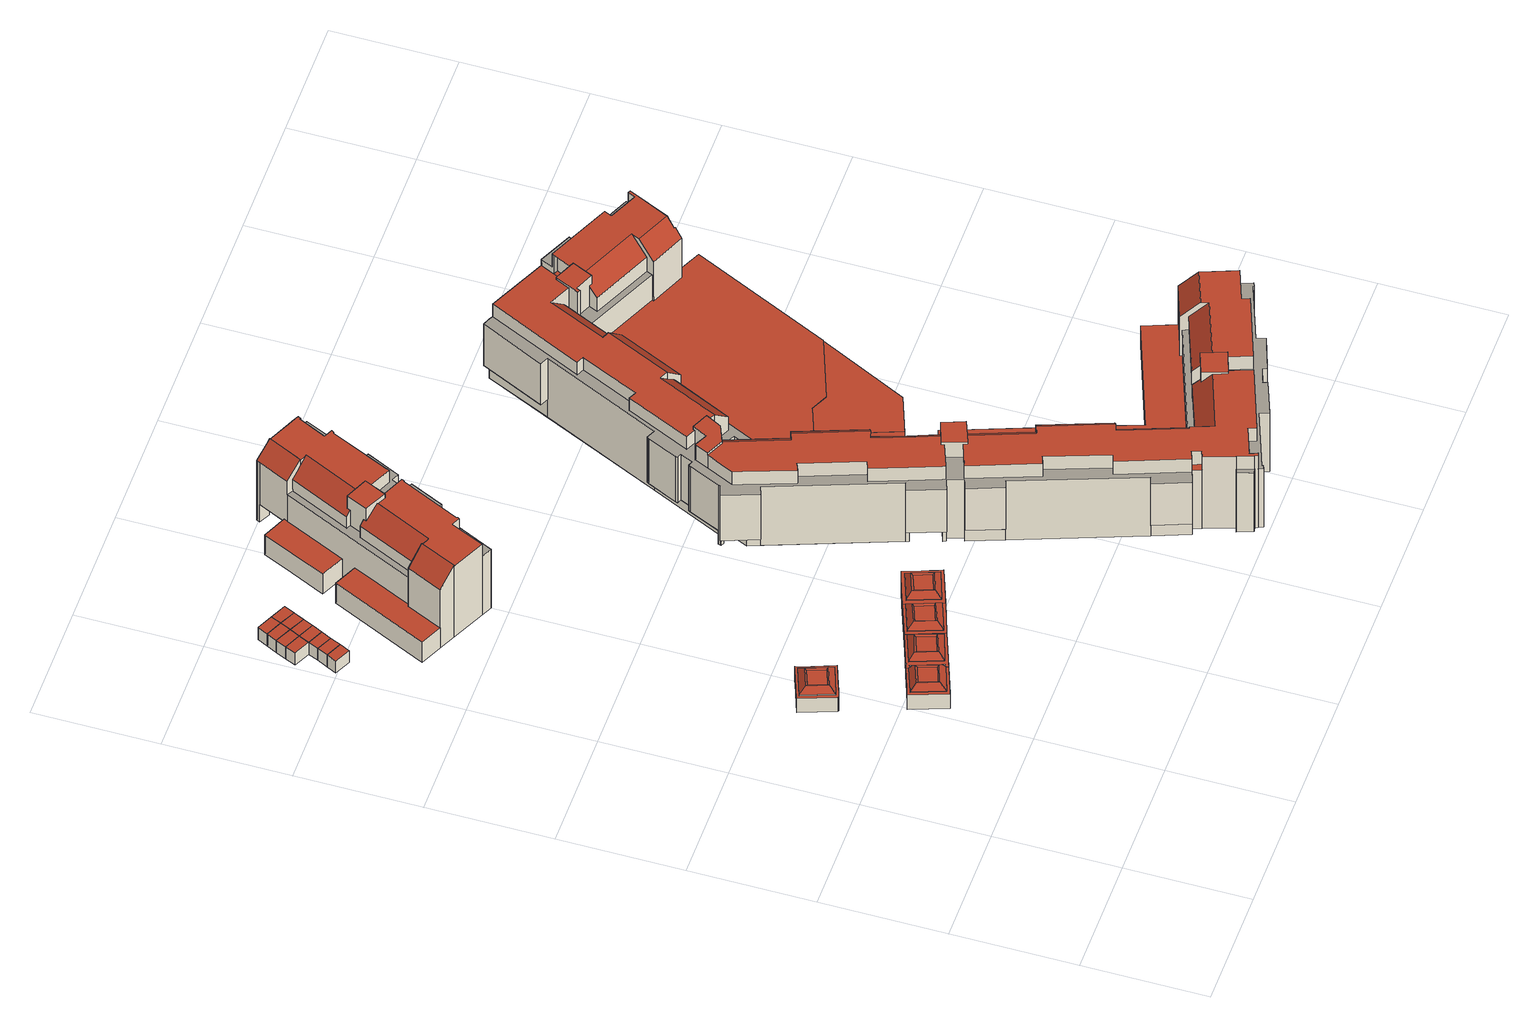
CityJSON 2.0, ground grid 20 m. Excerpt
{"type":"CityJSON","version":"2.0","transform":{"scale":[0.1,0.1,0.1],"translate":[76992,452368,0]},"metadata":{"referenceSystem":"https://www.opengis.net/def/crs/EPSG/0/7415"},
"CityObjects":{
"building1":{"type":"Building","attributes":{"Volume":134.74,"Dakoppervlakte":45.26,"Muuroppervlakte":77.76,"Vloeroppervlakte":37.7,"hoogte_Z_max_in_m_NAP":4.86,"GEB_DOEL":"bijeenkomstfunctie","dateOfConstruction":"1985-01-01","measuredHeight":4.13},"geometry":[{"type":"Solid","lod":"2","boundaries":[[[[0,1,2,3,4,5,6,7,8]],[[9,10,11,12,13,14,15,16,17],[18,19,20,21]],[[22,23,24,25]],[[23,26,27,24]],[[28,29,24,27]],[[25,24,29,30]],[[26,23,31,32]],[[32,28,27,26]],[[29,28,32,31]],[[30,29,31,33]],[[31,23,22,33]],[[5,4,15,14]],[[3,16,15,4]],[[17,16,3,2]],[[2,1,9,17]],[[1,0,10,9]],[[0,8,11,10]],[[7,6,13,12]],[[5,14,13,6]],[[33,19,18,30]],[[30,18,21,25]],[[25,21,20,22]],[[22,20,19,33]],[[8,7,12,11]]]],"semantics":{"surfaces":[{"type":"GroundSurface"},{"type":"RoofSurface"},{"type":"WallSurface"}],"values":[[0,1,1,1,1,1,1,1,1,1,1,2,2,2,2,2,2,2,2,2,2,2,2,2]]}}]},
"building2":{"type":"Building","attributes":{"Volume":117.77,"Dakoppervlakte":37.49,"Muuroppervlakte":78.48,"Vloeroppervlakte":31.78,"hoogte_Z_max_in_m_NAP":4.88,"GEB_DOEL":"winkelfunctie","dateOfConstruction":"1985-01-01","measuredHeight":4.23},"geometry":[{"type":"Solid","lod":"2","boundaries":[[[[34,35,36,37,38,39,40,41,42]],[[43,44,45,46,47]],[[48,49,50,51]],[[50,49,52,45]],[[49,48,53,52]],[[54,50,45,44]],[[46,45,52,53]],[[53,48,51,46]],[[55,51,50,54,56]],[[57,58,59,60,61,62,63,64,65]],[[66,67,68,69]],[[36,35,34,42,65,64,68,67,61,60,38,37]],[[41,57,65,42]],[[41,40,58,57]],[[40,39,59,58]],[[59,39,38,60]],[[66,69,46,51]],[[63,44,43,64]],[[46,69,68,47]],[[68,64,43,47]],[[55,67,66,51]],[[61,56,54,62]],[[61,67,55,56]],[[44,63,62,54]]]],"semantics":{"surfaces":[{"type":"GroundSurface"},{"type":"RoofSurface"},{"type":"WallSurface"}],"values":[[0,1,1,1,1,1,1,1,1,1,1,2,2,2,2,2,2,2,2,2,2,2,2,2]]}}]},
"building3":{"type":"Building","attributes":{"Volume":13.2,"Dakoppervlakte":5.19,"Muuroppervlakte":23.73,"Vloeroppervlakte":5.19,"hoogte_Z_max_in_m_NAP":3.7,"GEB_DOEL":"onbekend","dateOfConstruction":"1985-01-01","measuredHeight":2.54},"geometry":[{"type":"Solid","lod":"2","boundaries":[[[[70,71,72,73]],[[74,75,76,77]],[[70,73,75,74]],[[73,72,76,75]],[[71,77,76,72]],[[71,70,74,77]]]],"semantics":{"surfaces":[{"type":"GroundSurface"},{"type":"RoofSurface"},{"type":"WallSurface"}],"values":[[0,1,2,2,2,2]]}}]},
"building4":{"type":"Building","attributes":{"Volume":13.18,"Dakoppervlakte":5.19,"Muuroppervlakte":23.69,"Vloeroppervlakte":5.19,"hoogte_Z_max_in_m_NAP":3.7,"GEB_DOEL":"onbekend","dateOfConstruction":"1985-01-01","measuredHeight":2.54},"geometry":[{"type":"Solid","lod":"2","boundaries":[[[[78,70,73,79]],[[80,81,75,74]],[[78,79,81,80]],[[79,73,75,81]],[[70,74,75,73]],[[70,78,80,74]]]],"semantics":{"surfaces":[{"type":"GroundSurface"},{"type":"RoofSurface"},{"type":"WallSurface"}],"values":[[0,1,2,2,2,2]]}}]},
"building5":{"type":"Building","attributes":{"Volume":13.4,"Dakoppervlakte":5.19,"Muuroppervlakte":24.09,"Vloeroppervlakte":5.19,"hoogte_Z_max_in_m_NAP":3.7,"GEB_DOEL":"onbekend","dateOfConstruction":"1985-01-01","measuredHeight":2.58},"geometry":[{"type":"Solid","lod":"2","boundaries":[[[[82,83,84,85]],[[86,87,88,89]],[[82,85,87,86]],[[85,84,88,87]],[[83,89,88,84]],[[83,82,86,89]]]],"semantics":{"surfaces":[{"type":"GroundSurface"},{"type":"RoofSurface"},{"type":"WallSurface"}],"values":[[0,1,2,2,2,2]]}}]},
"building6":{"type":"Building","attributes":{"Volume":161.85,"Dakoppervlakte":49.4,"Muuroppervlakte":95.54,"Vloeroppervlakte":40.84,"hoogte_Z_max_in_m_NAP":4.88,"GEB_DOEL":"winkelfunctie","dateOfConstruction":"1985-01-01","measuredHeight":4.54},"geometry":[{"type":"Solid","lod":"2","boundaries":[[[[90,91,92,93,94,95,96]],[[67,60,97,98,99,65,68,100,101],[102,103,104,105]],[[106,107,47,55]],[[108,109,110,111]],[[112,111,110,113]],[[109,114,115,110]],[[109,108,116,114]],[[117,116,108,111]],[[111,112,118,117]],[[119,115,117,118]],[[115,114,116,117]],[[119,113,110,115]],[[67,68,65,96,95,94,93,60]],[[93,92,97,60]],[[92,91,98,97]],[[90,99,98,91]],[[96,65,99,90]],[[107,106,101,100]],[[107,100,68,47]],[[55,47,68,67]],[[113,105,104,112]],[[112,104,103,118]],[[118,103,102,119]],[[119,102,105,113]],[[67,101,106,55]]]],"semantics":{"surfaces":[{"type":"GroundSurface"},{"type":"RoofSurface"},{"type":"WallSurface"}],"values":[[0,1,1,1,1,1,1,1,1,1,1,1,2,2,2,2,2,2,2,2,2,2,2,2,2]]}}]},
"building7":{"type":"Building","attributes":{"Volume":13.19,"Dakoppervlakte":5.19,"Muuroppervlakte":23.71,"Vloeroppervlakte":5.19,"hoogte_Z_max_in_m_NAP":3.7,"GEB_DOEL":"onbekend","dateOfConstruction":"1985-01-01","measuredHeight":2.54},"geometry":[{"type":"Solid","lod":"2","boundaries":[[[[120,78,79,121]],[[122,89,81,80]],[[121,89,122,120]],[[121,79,81,89]],[[78,80,81,79]],[[78,120,122,80]]]],"semantics":{"surfaces":[{"type":"GroundSurface"},{"type":"RoofSurface"},{"type":"WallSurface"}],"values":[[0,1,2,2,2,2]]}}]},
"building8":{"type":"Building","attributes":{"Volume":13.28,"Dakoppervlakte":5.19,"Muuroppervlakte":23.89,"Vloeroppervlakte":5.19,"hoogte_Z_max_in_m_NAP":3.7,"GEB_DOEL":"onbekend","dateOfConstruction":"1985-01-01","measuredHeight":2.56},"geometry":[{"type":"Solid","lod":"2","boundaries":[[[[123,82,85,124]],[[87,86,125,126]],[[123,124,126,125]],[[124,85,87,126]],[[86,87,85,82]],[[82,123,125,86]]]],"semantics":{"surfaces":[{"type":"GroundSurface"},{"type":"RoofSurface"},{"type":"WallSurface"}],"values":[[0,1,2,2,2,2]]}}]},
"building9":{"type":"Building","attributes":{"Volume":13.16,"Dakoppervlakte":5.19,"Muuroppervlakte":23.67,"Vloeroppervlakte":5.19,"hoogte_Z_max_in_m_NAP":3.7,"GEB_DOEL":"onbekend","dateOfConstruction":"1985-01-01","measuredHeight":2.54},"geometry":[{"type":"Solid","lod":"2","boundaries":[[[[127,120,121,128]],[[89,122,129,86]],[[128,86,129,127]],[[128,121,89,86]],[[89,121,120,122]],[[120,127,129,122]]]],"semantics":{"surfaces":[{"type":"GroundSurface"},{"type":"RoofSurface"},{"type":"WallSurface"}],"values":[[0,1,2,2,2,2]]}}]},
"building10":{"type":"Building","attributes":{"Volume":13.29,"Dakoppervlakte":5.19,"Muuroppervlakte":23.9,"Vloeroppervlakte":5.19,"hoogte_Z_max_in_m_NAP":3.7,"GEB_DOEL":"onbekend","dateOfConstruction":"1985-01-01","measuredHeight":2.56},"geometry":[{"type":"Solid","lod":"2","boundaries":[[[[130,123,124,131]],[[132,133,126,125]],[[131,133,132,130]],[[131,124,126,133]],[[123,125,126,124]],[[123,130,132,125]]]],"semantics":{"surfaces":[{"type":"GroundSurface"},{"type":"RoofSurface"},{"type":"WallSurface"}],"values":[[0,1,2,2,2,2]]}}]},
"building11":{"type":"Building","attributes":{"Volume":13.2,"Dakoppervlakte":5.19,"Muuroppervlakte":23.73,"Vloeroppervlakte":5.19,"hoogte_Z_max_in_m_NAP":3.7,"GEB_DOEL":"onbekend","dateOfConstruction":"1985-01-01","measuredHeight":2.54},"geometry":[{"type":"Solid","lod":"2","boundaries":[[[[134,127,128,135]],[[136,125,86,129]],[[134,135,125,136]],[[135,128,86,125]],[[127,129,86,128]],[[127,134,136,129]]]],"semantics":{"surfaces":[{"type":"GroundSurface"},{"type":"RoofSurface"},{"type":"WallSurface"}],"values":[[0,1,2,2,2,2]]}}]},
"building12":{"type":"Building","attributes":{"Volume":13.44,"Dakoppervlakte":5.19,"Muuroppervlakte":24.18,"Vloeroppervlakte":5.19,"hoogte_Z_max_in_m_NAP":3.7,"GEB_DOEL":"onbekend","dateOfConstruction":"1985-01-01","measuredHeight":2.59},"geometry":[{"type":"Solid","lod":"2","boundaries":[[[[137,130,131,138]],[[139,140,133,132]],[[137,138,140,139]],[[138,131,133,140]],[[130,132,133,131]],[[130,137,139,132]]]],"semantics":{"surfaces":[{"type":"GroundSurface"},{"type":"RoofSurface"},{"type":"WallSurface"}],"values":[[0,1,2,2,2,2]]}}]},
"building13":{"type":"Building","attributes":{"Volume":13.17,"Dakoppervlakte":5.19,"Muuroppervlakte":23.67,"Vloeroppervlakte":5.19,"hoogte_Z_max_in_m_NAP":3.7,"GEB_DOEL":"onbekend","dateOfConstruction":"1985-01-01","measuredHeight":2.54},"geometry":[{"type":"Solid","lod":"2","boundaries":[[[[141,134,135,142]],[[143,132,125,136]],[[141,142,132,143]],[[142,135,125,132]],[[134,136,125,135]],[[134,141,143,136]]]],"semantics":{"surfaces":[{"type":"GroundSurface"},{"type":"RoofSurface"},{"type":"WallSurface"}],"values":[[0,1,2,2,2,2]]}}]},
"building14":{"type":"Building","attributes":{"Volume":13.3,"Dakoppervlakte":5.19,"Muuroppervlakte":23.91,"Vloeroppervlakte":5.19,"hoogte_Z_max_in_m_NAP":3.7,"GEB_DOEL":"onbekend","dateOfConstruction":"1985-01-01","measuredHeight":2.56},"geometry":[{"type":"Solid","lod":"2","boundaries":[[[[144,145,130,137]],[[146,139,132,143]],[[137,139,146,144]],[[137,130,132,139]],[[145,143,132,130]],[[145,144,146,143]]]],"semantics":{"surfaces":[{"type":"GroundSurface"},{"type":"RoofSurface"},{"type":"WallSurface"}],"values":[[0,1,2,2,2,2]]}}]},
"building15":{"type":"Building","attributes":{"Volume":145.7,"Dakoppervlakte":43.67,"Muuroppervlakte":86.62,"Vloeroppervlakte":36.11,"hoogte_Z_max_in_m_NAP":4.88,"GEB_DOEL":"winkelfunctie","dateOfConstruction":"1985-01-01","measuredHeight":4.56},"geometry":[{"type":"Solid","lod":"2","boundaries":[[[[92,91,147,148,149]],[[98,97,150,151,152],[153,154,155,156]],[[157,158,159,160]],[[158,161,162,159]],[[161,158,163,164]],[[161,164,165,162]],[[166,159,162,165]],[[167,160,159,166]],[[166,165,164,163]],[[167,166,163,168]],[[158,157,168,163]],[[147,91,98,152]],[[91,92,97,98]],[[167,168,154,153]],[[167,153,156,160]],[[160,156,155,157]],[[154,168,157,155]],[[147,152,151,148]],[[97,92,149,148,151,150]]]],"semantics":{"surfaces":[{"type":"GroundSurface"},{"type":"RoofSurface"},{"type":"WallSurface"}],"values":[[0,1,1,1,1,1,1,1,1,1,1,2,2,2,2,2,2,2,2]]}}]},
"building16":{"type":"Building","attributes":{"Volume":148.55,"Dakoppervlakte":47.03,"Muuroppervlakte":84.8,"Vloeroppervlakte":39.47,"hoogte_Z_max_in_m_NAP":4.88,"GEB_DOEL":"onbekend","dateOfConstruction":"1985-01-01","measuredHeight":4.34},"geometry":[{"type":"Solid","lod":"2","boundaries":[[[[169,170,171,172,173,174,175,176]],[[177,152,151,178,179,180,181,182],[183,184,185,186]],[[187,188,189,190]],[[188,191,192,189]],[[193,194,189,192]],[[195,190,189,194]],[[196,197,194,193]],[[191,188,197,196]],[[191,196,193,192]],[[195,194,197,198]],[[197,188,187,198]],[[175,174,151,152]],[[174,173,178,151]],[[173,172,179,178]],[[172,171,180,179]],[[170,181,180,171]],[[176,177,182,169]],[[175,152,177,176]],[[198,184,183,195]],[[195,183,186,190]],[[190,186,185,187]],[[187,185,184,198]],[[170,169,182,181]]]],"semantics":{"surfaces":[{"type":"GroundSurface"},{"type":"RoofSurface"},{"type":"WallSurface"}],"values":[[0,1,1,1,1,1,1,1,1,1,1,2,2,2,2,2,2,2,2,2,2,2,2]]}}]},
"building17":{"type":"Building","attributes":{"Volume":6047.37,"Dakoppervlakte":466.75,"Muuroppervlakte":1582.99,"Vloeroppervlakte":456.02,"hoogte_Z_max_in_m_NAP":16.96,"GEB_DOEL":"bijeenkomstfunctie - kantoorfunctie - winkelfunctie - woonfunctie","dateOfConstruction":"1985-01-01","measuredHeight":16.04},"geometry":[{"type":"Solid","lod":"2","boundaries":[[[[199,200,201,202,203,204,205,206,207,208,209,210,211,212,213,214,215,216,217,218,219,220,221]],[[222,223,224,225]],[[226,227,228,229,230]],[[231,232,233,234,235]],[[236,237,238,239]],[[240,241,242,243,244,245]],[[246,247,248,249,250,251,252,253,254,255,256,257,258,259,260,261,262,263,264,265,266,267]],[[268,269,270,271,272,273,274,275]],[[276,277,278,279,280,281,282,283,284,285,286,287,288,289,290]],[[291,292,293,294,295,296,297,298,299,300,301,302,303,304,305,306,307,308,309,310,311,312]],[[313,314,315,316,317,318]],[[319,320,321,322,323,324]],[[325,326,327,328,329,330,299,331]],[[332,333,334,282,335,336,337,338]],[[339,340,341,342,343,344,345,346]],[[347,348,349,350,351,352]],[[353,354,355,356]],[[357,358,359,360]],[[361,362,363,364,365,366,367,368,369,370,371,372,373,374,375,376,377,378,379,380,381,382,383,384,385,386,387,388,389,390,391,392,393,394,395,396]],[[219,218,368,285,284]],[[295,294,349,258,230,229,254]],[[295,254,253,296]],[[317,316,221,220]],[[315,314,200,199]],[[316,315,199,221]],[[205,204,322,321,249]],[[324,323,322,204,203,202]],[[201,319,324,202]],[[341,296,253,252,342]],[[223,222,343,342,252]],[[222,225,250,344,343]],[[249,321,320,274,346,345,344,250]],[[373,244,243,374]],[[213,212,237,375,374,243]],[[375,237,236,376]],[[376,236,239,377]],[[217,216,240,371,370,369]],[[377,239,238,378]],[[210,265,379,378,238,211]],[[379,265,264,380]],[[380,264,232,231,381]],[[382,381,231,235,261,352]],[[368,218,217,369]],[[371,240,245,372]],[[372,245,244,373]],[[347,260,259,348]],[[349,348,259,258]],[[352,261,260,347]],[[352,351,383,382]],[[219,284,360,359,317,220]],[[332,269,268,333]],[[269,332,338,270]],[[325,273,272,326]],[[272,271,327,326]],[[346,274,273,325,331,298,339]],[[327,271,270,338,337,353,356,328]],[[320,319,201,200,314,313,275,274]],[[317,359,358,318]],[[312,385,384,291]],[[383,292,291,384]],[[293,292,383,351,350]],[[294,293,350,349]],[[299,298,331]],[[303,395,394,304]],[[304,394,393,305]],[[305,393,392,306]],[[306,392,391,307]],[[307,391,390,308]],[[389,309,308,390]],[[387,310,309,389,388]],[[310,387,386,385,312,311]],[[301,300,330,329]],[[296,341,340,339,298,297]],[[299,330,300]],[[329,328,356,355,302,301]],[[334,283,282]],[[285,368,367,286]],[[286,367,366,287]],[[287,366,365,288]],[[288,365,364,289]],[[289,364,363,290]],[[363,362,276,290]],[[276,362,361,277]],[[277,361,396,278]],[[281,280,336,335]],[[278,396,395,303,302,355,354,279]],[[284,283,357,360]],[[281,335,282]],[[336,280,279,354,353,337]],[[237,212,211,238]],[[243,242,214,213]],[[242,241,215,214]],[[240,216,215,241]],[[263,262,234,233]],[[261,235,234,262]],[[230,258,257,226]],[[257,256,227,226]],[[227,256,255,228]],[[229,228,255,254]],[[224,223,252,251]],[[250,225,224,251]],[[249,248,206,205]],[[248,247,207,206]],[[247,246,208,207]],[[208,246,267,266,209]],[[265,210,209,266]],[[232,264,263,233]],[[358,357,283,334,333,268,275,313,318]]]],"semantics":{"surfaces":[{"type":"GroundSurface"},{"type":"OuterCeilingSurface"},{"type":"OuterFloorSurface"},{"type":"RoofSurface"},{"type":"WallSurface"}],"values":[[0,0,0,0,1,1,1,2,3,3,3,3,3,3,3,3,3,3,2,4,4,4,4,4,4,4,4,4,4,4,4,4,4,4,4,4,4,4,4,4,4,4,4,4,4,4,4,4,4,4,4,4,4,4,4,4,4,4,4,4,4,4,4,4,4,4,4,4,4,4,4,4,4,4,4,4,4,4,4,4,4,4,4,4,4,4,4,4,4,4,4,4,4,4,4,4,4,4,4,4,4,4,4,4,4,4,4,4]]}}]},
"building18":{"type":"Building","attributes":{"Volume":32103.56,"Dakoppervlakte":3044.88,"Muuroppervlakte":5853.45,"Vloeroppervlakte":3167.6,"hoogte_Z_max_in_m_NAP":16.92,"GEB_DOEL":"bijeenkomstfunctie - winkelfunctie - woonfunctie","dateOfConstruction":"1984-01-01","measuredHeight":16.04},"geometry":[{"type":"MultiSurface","lod":"2","boundaries":[[[397,398,399,400,401]],[[402,403,404,405,406,407,408,409,410,411,412,413,414,415,416,417,418,419,420,421,422,423,424,425,426,427,428,429]],[[430,431,432,433,434,435,436,437,438,439,440,441,442,443,444,445,446,447,448,449,450,451,452,453,454,455,456,457,458,459,460,461,462,463,464,465,466,467]],[[468,469,470,471]],[[472,473,474,475,476]],[[477,478,479,480]],[[481,482,483,484,485,486,487,488,489,490,491,492,493,494,495,496,497,498,499,500,501,502,503,504]],[[505,506,507,508,509,510,511,512,513,514,515,516,517]],[[518,519,520,521]],[[522,523,524,525,526,527,528,529,530,531,532,533,534,535,536,537,538,539,540,541,542,543,544,545,546,547,548]],[[549,550,551,552,553,554,555,556,557,558,559,560]],[[561,562,563,564,565,566,567,568,569,570]],[[571,572,573,574,575,576,577,578,579,580,581,582]],[[583,584,585,586,587,588,589,590,591,592,593,594,595,596,597,598,599,600,601,602,603,604,605,606,607,608,609,610,611,612,613,614,615,616,617,618,619,620,621,622,623,624,625,626,627,628,629,630,631,632,633,634,635,636,637,638,639,640,641,642,643,644]],[[645,646,647,648,649,650,651,652,653,654,655,656,657]],[[658,659,660,661,662,663,664,665,666,667,668,669,670,671]],[[672,673,674,675,676,677,678,679,680,681,682,683,684,685,686,687,688,689,690,691,692,693]],[[694,685,684,695,696,697,698]],[[699,700,701,702]],[[703,704,705,706,707,708,709,710,711,712,713,714,715,716,717]],[[718,719,720,721,722,723]],[[724,725,726,727,728,729]],[[730,731,732,733]],[[734,735,736,737,738]],[[739,740,741,742,743,744,745,746,747,748,749,750,751,752,753,754,755,756,757,758]],[[759,756,755,760]],[[761,762,763,764,765,766]],[[767,768,769,770,771,772]],[[773,758,757,774]],[[775,776,777,778,779,780,781]],[[782,783,784,785]],[[786,787,788,789,790,791,792]],[[793,794,795,796]],[[797,791,790,798,794,793,799,800,801,802,803,804,805,806,807,808,809,810,811,812,813]],[[814,815,816,817,818,819]],[[798,790,789,788,787,820]],[[821,822,823,824]],[[800,799,825,826,827,828]],[[829,830,831,832,833]],[[834,835,836,837,838,839,840,841]],[[842,843,844,754,753]],[[845,846,847,848,849,850,851,852,853,854,855,856,857,858,722,721,859,735,734,860,861,819,818,862,863,864,865,866,867,868]],[[861,860,869,870]],[[871,872,873,874,875,876,877,768,767,762,761,878,879,880]],[[881,882,883,884]],[[885,886,887,888,884,883,726,725,889,890]],[[413,688,687,698,414]],[[412,689,688,413]],[[416,415,697,696]],[[698,697,415,414]],[[684,683,696,695]],[[685,694,686]],[[687,686,694,698]],[[439,438,521,849,848,700]],[[851,850,520,435,434,548]],[[888,537,456,455,884]],[[700,699,440,439]],[[440,699,702,846,845,612,441]],[[701,847,846,702]],[[848,847,701,700]],[[520,519,436,435]],[[438,437,518,521]],[[519,518,437,436]],[[849,521,520,850]],[[706,450,449,514,707]],[[453,717,716,454]],[[703,717,453,452]],[[548,434,433,522]],[[433,432,523,522]],[[523,432,431,524]],[[525,524,431,430]],[[467,526,525,430]],[[467,466,527,526]],[[465,528,527,466]],[[528,465,464,529]],[[463,530,529,464]],[[532,531,530,463,462,461]],[[460,533,532,461]],[[534,533,460,459]],[[458,535,534,459]],[[536,535,458,457]],[[537,536,457,456]],[[558,557,719,718]],[[557,556,720,719]],[[560,728,727,549]],[[560,559,729,728]],[[559,558,718,723,731,730,724,729]],[[554,553,738,737]],[[713,551,550,714]],[[713,712,552,551]],[[742,741,783,782,403,402]],[[742,402,429,638,743]],[[765,689,412,411,766]],[[761,766,411,891,410,568,878]],[[568,410,409,569]],[[570,569,409,408]],[[570,408,407,561]],[[561,407,406,562]],[[871,565,564,872]],[[873,872,564,563]],[[878,568,567,879]],[[879,567,566,880]],[[871,880,566,565]],[[775,781,575,574]],[[574,573,776,775]],[[774,578,577,773]],[[770,572,571,771]],[[771,571,582,772]],[[776,573,572,770,769,777]],[[778,777,769,768,877]],[[758,773,577,576,739]],[[781,780,779,740,739,576,575]],[[740,779,778,877,876,784,783,741]],[[598,507,506,599]],[[505,600,599,506]],[[601,600,505,517,447,446,602]],[[602,446,445,603]],[[604,603,445,444,473]],[[473,472,605,604]],[[605,472,476,606]],[[606,476,475,607]],[[892,443,469,608,607,475]],[[469,468,609,608]],[[609,468,471,610]],[[471,470,611,610]],[[612,611,470,442,441]],[[639,638,429,428,478]],[[639,478,477,640]],[[640,477,480,641]],[[480,479,642,641]],[[642,479,893,427,486,643]],[[643,486,485,644]],[[644,485,484,583]],[[483,584,583,484]],[[584,483,482,585]],[[482,481,586,585]],[[586,481,504,587]],[[587,504,503,588]],[[588,503,502,589]],[[589,502,501,590]],[[501,398,397,497,591,590]],[[591,497,496,495,593,592]],[[493,595,594,593,495,494]],[[493,492,596,595]],[[656,707,514,513,682,657]],[[815,814,653,652]],[[815,652,651,816]],[[823,817,816,651,650,792,824]],[[800,828,834,841]],[[671,830,829,658]],[[658,829,833,659]],[[659,833,832,660]],[[832,831,661,660]],[[661,831,830,671,670,827,826,662]],[[751,835,834,828,827,670,669,752]],[[753,668,667,842]],[[667,666,843,842]],[[631,630,838,837]],[[630,629,802,839,838]],[[793,825,799]],[[803,802,629,628,804]],[[805,804,628,627,626,806]],[[626,625,807,806]],[[807,625,624,808]],[[624,623,809,808]],[[809,623,622,621,620,812,811,810]],[[812,620,619,813]],[[650,649,786,792]],[[787,786,649,648]],[[792,791,797,821,824]],[[619,618,863,862,822,821,797,813]],[[800,841,840,801]],[[802,801,840,839]],[[743,638,637,744]],[[744,637,636,745]],[[745,636,635,746]],[[746,635,634,747]],[[747,634,633,748]],[[749,748,633,632]],[[752,669,668,753]],[[754,844,755]],[[835,751,750,836]],[[836,750,749,632,631,837]],[[709,708,655,654]],[[707,656,655,708]],[[715,882,881,716]],[[549,727,726,883,882,715,714,550]],[[859,721,720,556,555,736]],[[859,736,735]],[[738,553,552,712,711,869,860,734]],[[869,711,710,870]],[[653,814,819,861,870,710,709,654]],[[617,864,863,618]],[[864,617,616,865]],[[865,616,615,866]],[[866,615,614,867]],[[867,614,613,868]],[[845,868,613,612]],[[548,547,852,851]],[[852,547,546,853]],[[854,853,546,545]],[[854,545,544,855]],[[856,855,544,543]],[[856,543,542,857]],[[541,540,885,890]],[[540,539,886,885]],[[538,887,886,539]],[[537,888,887,538]],[[724,730,733,889,725]],[[723,722,858,732,731]],[[554,737,736,555]],[[541,890,889,733,732,858,857,542]],[[862,818,817,823,822]],[[894,416,696,683,682,513]],[[674,673,759,760]],[[691,690,764,763]],[[689,765,764,690]],[[672,693,580,579]],[[693,692,581,580]],[[691,763,762,767,772,582,581,692]],[[756,759,673,672,579,578,774,757]],[[678,796,795,679]],[[680,646,645,681]],[[682,681,645,657]],[[676,664,663,677]],[[676,675,665,664]],[[794,798,820,647,646,680,679,795]],[[826,825,793,796,678,677,663,662]],[[755,844,843,666,665,675,674,760]],[[470,469,443,442]],[[892,475,474,473,444]],[[893,479,478,428]],[[488,487,486,427,426]],[[399,398,501,500]],[[400,399,500,499]],[[499,498,401,400]],[[497,397,401,498]],[[492,491,423,895]],[[491,490,424,423]],[[490,489,425,424]],[[488,426,425,489]],[[513,512,417,894]],[[512,511,418,417]],[[511,510,419,418]],[[419,510,509,420]],[[509,508,421,420]],[[507,422,421,508]],[[517,516,448,447]],[[516,515,514,449,448]],[[787,648,647,820]],[[404,403,782,785]],[[563,562,406,405,874,873]],[[785,784,876,875]],[[405,404,785,875,874]],[[881,884,455,454,716]],[[704,703,452,451,450,706,705]],[[597,596,492,895,422,507,598]]],"semantics":{"surfaces":[{"type":"GroundSurface"},{"type":"OuterCeilingSurface"},{"type":"OuterFloorSurface"},{"type":"RoofSurface"},{"type":"WallSurface"}],"values":[0,0,0,1,1,1,1,1,2,2,2,2,2,2,2,2,3,3,3,3,3,3,3,3,3,3,3,3,3,3,3,3,3,3,3,3,3,3,3,3,3,3,3,3,3,3,4,4,4,4,4,4,4,4,4,4,4,4,4,4,4,4,4,4,4,4,4,4,4,4,4,4,4,4,4,4,4,4,4,4,4,4,4,4,4,4,4,4,4,4,4,4,4,4,4,4,4,4,4,4,4,4,4,4,4,4,4,4,4,4,4,4,4,4,4,4,4,4,4,4,4,4,4,4,4,4,4,4,4,4,4,4,4,4,4,4,4,4,4,4,4,4,4,4,4,4,4,4,4,4,4,4,4,4,4,4,4,4,4,4,4,4,4,4,4,4,4,4,4,4,4,4,4,4,4,4,4,4,4,4,4,4,4,4,4,4,4,4,4,4,4,4,4,4,4,4,4,4,4,4,4,4,4,4,4,4,4,4,4,4,4,4,4,4,4,4,4,4,4,4,4,4,4,4,4,4,4,4,4,4,4,4,4,4,4,4,4,4,4,4,4,4,4,4,4,4,4,4,4,4,4,4,4,4,4,4,4]}}]}
},
"vertices":[
[161,486,7],[141,542,7],[193,561,7],[199,564,7],[200,559,7],[220,506,7],[184,493,7],[174,489,7],[162,485,7],[141,542,37],[161,486,37],[162,485,37],[174,489,37],[184,493,37],[220,506,37],[200,559,37],[199,564,37],[193,561,37],[196,558,37],[214,508,37],[165,490,37],[147,540,37],[165,490,39],[170,502,49],[158,534,49],[147,540,39],[172,505,47],[162,533,47],[189,543,47],[190,546,49],[196,558,39],[202,514,49],[199,515,47],[214,508,39],
[246,405,7],[248,400,7],[263,360,7],[265,355,7],[266,351,7],[217,333,7],[196,391,7],[208,395,7],[245,409,7],[246,405,39],[202,389,39],[213,383,49],[245,395,49],[248,400,44],[254,364,47],[227,354,47],[225,351,49],[257,362,49],[217,382,47],[244,391,47],[220,339,39],[263,360,44],[265,355,39],[208,395,38],[196,391,38],[217,333,38],[266,351,38],[265,355,38],[220,339,38],[202,389,38],[246,405,38],[245,409,38],[257,362,38],[263,360,38],[248,400,38],[245,395,38],
[37,1204,12],[29,1188,12],[3,1200,12],[11,1216,12],[37,1204,37],[11,1216,37],[3,1200,37],[29,1188,37],
[44,1221,12],[19,1233,12],[44,1221,37],[19,1233,37],
[34,1266,11],[26,1249,11],[1,1261,11],[8,1278,11],[34,1266,37],[8,1278,37],[1,1261,37],[26,1249,37],
[285,423,3],[307,431,3],[329,374,3],[266,351,3],[263,360,3],[248,400,3],[245,409,3],[329,374,38],[307,431,38],[285,423,38],[251,406,38],[269,357,38],[276,360,38],[258,409,38],[307,427,38],[325,377,38],[269,357,39],[251,406,39],[300,412,47],[310,384,47],[314,383,49],[302,415,49],[307,427,39],[325,377,39],[283,374,47],[281,371,49],[273,402,47],[269,404,49],[258,409,39],[276,360,39],
[52,1237,12],[26,1249,12],[52,1237,37],
[42,1282,11],[16,1295,11],[42,1282,37],[16,1295,37],
[60,1254,12],[34,1266,12],[60,1254,37],
[50,1299,11],[24,1311,11],[50,1299,37],[24,1311,37],
[67,1270,12],[42,1282,12],[67,1270,37],
[57,1316,11],[32,1328,11],[57,1316,37],[32,1328,37],
[75,1287,12],[50,1299,12],[75,1287,37],
[83,1304,11],[75,1287,11],[83,1304,37],
[362,452,3],[384,394,3],[357,384,3],[357,384,38],[384,394,38],[362,452,38],[363,448,38],[382,398,38],[332,380,38],[314,430,38],[332,380,39],[338,392,49],[326,424,49],[314,430,39],[339,395,47],[329,423,47],[370,404,49],[367,405,47],[356,433,47],[358,436,49],[363,448,39],[382,398,39],
[414,471,5],[423,474,5],[433,446,5],[437,435,5],[444,416,5],[384,394,5],[362,452,5],[389,462,5],[389,462,38],[444,416,38],[437,435,38],[433,446,38],[423,474,38],[414,471,38],[420,468,38],[438,419,38],[389,401,38],[371,450,38],[389,401,39],[394,413,49],[382,445,49],[371,450,39],[396,416,47],[386,443,47],[413,453,47],[415,457,49],[420,468,39],[423,426,47],[426,424,49],[438,419,39],
[136,1243,9],[173,1226,9],[184,1249,9],[147,1267,9],[172,1321,9],[194,1370,9],[232,1353,9],[259,1340,9],[274,1346,9],[308,1330,9],[313,1315,9],[329,1308,9],[306,1259,9],[281,1204,9],[270,1181,9],[268,1176,9],[266,1176,9],[243,1127,9],[196,1026,9],[179,1034,9],[126,1059,9],[99,1072,9],[64,1088,9],[255,1402,9],[273,1393,9],[270,1388,9],[252,1397,9],[323,1370,9],[321,1365,9],[282,1383,9],[284,1388,9],[316,1373,9],[351,1357,9],[349,1352,9],[332,1360,9],[334,1365,9],[340,1362,9],[293,1199,47],[281,1204,47],[306,1259,47],[318,1253,47],[243,1127,47],[266,1176,47],[268,1176,47],[270,1181,47],[282,1175,47],[257,1121,47],[308,1330,47],[274,1346,47],[259,1340,47],[232,1353,47],[252,1397,47],[270,1388,47],[273,1393,47],[279,1390,47],[284,1388,47],[282,1383,47],[321,1365,47],[323,1370,47],[316,1373,47],[319,1380,47],[343,1369,47],[340,1362,47],[334,1365,47],[332,1360,47],[349,1352,47],[329,1308,47],[313,1315,47],[311,1320,47],[137,1124,110],[182,1221,110],[189,1218,110],[200,1242,110],[193,1245,110],[238,1342,110],[229,1347,110],[128,1128,110],[262,1180,162],[264,1184,162],[224,1202,162],[222,1196,162],[207,1203,162],[164,1111,162],[162,1112,162],[152,1117,162],[126,1059,162],[179,1034,162],[203,1087,162],[216,1081,162],[218,1084,162],[217,1085,162],[261,1180,162],[332,1360,162],[334,1365,162],[323,1370,162],[316,1373,162],[284,1388,162],[279,1390,162],[256,1341,162],[253,1335,162],[263,1331,162],[265,1330,162],[222,1238,162],[238,1231,162],[235,1225,162],[275,1207,162],[277,1211,162],[276,1211,162],[319,1306,162],[321,1306,162],[323,1310,162],[309,1317,162],[311,1320,162],[330,1361,162],[128,1128,52],[173,1226,52],[136,1243,52],[64,1088,52],[99,1072,52],[125,1129,52],[184,1249,52],[229,1347,52],[232,1353,52],[194,1370,52],[172,1321,52],[147,1267,52],[238,1342,135],[193,1245,135],[200,1242,143],[202,1247,143],[222,1238,164],[265,1330,164],[253,1335,152],[182,1221,135],[137,1124,135],[152,1117,152],[164,1111,164],[207,1203,164],[187,1213,143],[189,1218,143],[253,1335,164],[256,1341,164],[279,1390,164],[273,1393,158],[255,1402,138],[252,1397,138],[232,1353,138],[229,1347,138],[343,1369,135],[319,1380,135],[316,1373,135],[323,1370,135],[334,1365,135],[340,1362,135],[187,1213,170],[222,1196,170],[238,1231,170],[202,1247,170],[152,1117,164],[125,1129,135],[99,1072,135],[126,1059,164],[264,1184,136],[262,1180,136],[261,1180,136],[217,1085,136],[218,1084,136],[216,1081,136],[203,1087,136],[179,1034,136],[196,1026,136],[220,1078,136],[243,1127,136],[257,1121,136],[282,1175,136],[270,1181,136],[281,1204,136],[293,1199,136],[318,1253,136],[306,1259,136],[329,1308,136],[349,1352,136],[351,1357,136],[340,1362,136],[334,1365,136],[332,1360,136],[330,1361,136],[311,1320,136],[309,1317,136],[313,1315,136],[323,1310,136],[321,1306,136],[319,1306,136],[276,1211,136],[277,1211,136],[275,1207,136],[235,1225,136],[224,1202,136],
[416,748,9],[417,751,9],[422,749,9],[420,744,9],[415,746,9],[723,1120,9],[720,1113,9],[743,1102,9],[747,1109,9],[757,1131,9],[811,1106,9],[804,1093,9],[903,1049,9],[900,1042,9],[863,963,9],[865,962,9],[910,941,9],[806,717,9],[738,574,9],[673,550,9],[582,516,9],[575,502,9],[536,488,9],[521,495,9],[507,489,9],[505,494,9],[426,711,9],[432,725,9],[441,730,9],[433,752,9],[488,872,9],[623,1167,9],[629,1164,9],[793,49,9],[696,13,9],[697,11,9],[692,9,9],[689,16,9],[687,21,9],[680,19,9],[671,44,9],[678,46,9],[662,93,9],[656,107,9],[653,106,9],[646,103,9],[625,159,9],[533,413,9],[538,415,9],[529,440,9],[524,438,9],[522,443,9],[622,479,9],[690,504,9],[758,319,9],[793,221,9],[975,288,9],[994,237,9],[1004,209,9],[1025,153,9],[1032,134,9],[1027,132,9],[1026,134,9],[930,98,9],[935,84,9],[884,66,9],[879,64,9],[876,71,9],[851,62,9],[854,55,9],[798,34,9],[613,155,46],[625,159,46],[646,103,46],[634,99,46],[520,409,46],[533,413,46],[535,407,46],[553,357,46],[541,353,46],[611,1172,47],[623,1167,47],[576,1063,47],[563,1069,47],[457,821,38],[450,824,38],[451,828,38],[473,875,38],[475,878,38],[488,872,38],[465,821,38],[433,752,38],[441,730,38],[432,725,38],[426,711,38],[433,692,38],[419,687,38],[399,740,38],[399,742,38],[401,743,38],[416,748,38],[415,746,38],[420,744,38],[422,749,38],[417,751,38],[439,801,38],[441,804,38],[448,801,38],[511,433,44],[491,489,44],[505,494,44],[507,489,44],[521,495,44],[536,488,44],[575,502,44],[582,516,44],[605,525,44],[622,479,44],[528,445,44],[522,443,44],[524,438,44],[671,44,136],[680,19,136],[687,21,136],[678,46,136],[692,9,136],[697,11,136],[696,13,136],[793,49,136],[798,34,136],[854,55,136],[851,62,136],[876,71,136],[879,64,136],[884,66,136],[935,84,136],[930,98,136],[1026,134,136],[1027,132,136],[1032,134,136],[1025,153,136],[973,134,136],[978,122,136],[872,83,136],[859,118,136],[834,109,136],[847,74,136],[740,35,136],[735,47,136],[689,30,136],[694,18,136],[689,16,136],[942,204,106],[938,213,106],[745,142,106],[709,241,106],[700,238,106],[737,137,106],[712,128,106],[715,120,106],[817,158,106],[821,146,106],[845,155,106],[841,167,106],[811,1106,136],[757,1131,136],[748,1112,136],[851,1065,136],[845,1053,136],[891,1032,136],[896,1044,136],[900,1042,136],[903,1049,136],[804,1093,136],[711,1031,106],[717,1045,106],[692,1056,106],[689,1050,106],[685,1052,106],[693,1069,106],[685,1073,106],[643,980,106],[651,976,106],[678,1035,106],[804,977,106],[808,987,106],[473,875,136],[451,828,136],[450,824,136],[457,821,136],[448,801,136],[441,804,136],[439,801,136],[417,751,136],[416,748,136],[401,743,136],[399,742,136],[399,740,136],[419,687,136],[433,692,136],[440,672,136],[505,494,136],[491,489,136],[511,433,136],[524,438,136],[529,440,136],[538,415,136],[533,413,136],[520,409,136],[541,353,136],[553,357,136],[625,159,136],[613,155,136],[634,99,136],[646,103,136],[653,106,136],[614,213,136],[626,217,136],[591,314,136],[578,309,136],[539,416,136],[579,430,136],[570,456,136],[530,441,136],[528,445,136],[511,491,136],[491,547,136],[504,552,136],[468,648,136],[456,643,136],[429,718,136],[424,732,136],[444,776,136],[454,798,136],[475,788,136],[485,809,136],[469,816,136],[516,919,136],[528,913,136],[571,1007,136],[559,1012,136],[629,1164,136],[623,1167,136],[611,1172,136],[563,1069,136],[576,1063,136],[488,872,136],[475,878,136],[604,525,106],[586,575,106],[577,572,106],[595,521,106],[612,476,106],[605,473,106],[616,444,106],[623,447,106],[660,346,106],[669,349,106],[621,479,106],[622,479,106],[605,525,106],[524,775,106],[540,767,106],[534,754,106],[513,747,106],[538,680,106],[548,683,106],[534,721,106],[603,872,106],[594,876,106],[549,779,106],[523,791,106],[511,797,106],[502,777,106],[505,768,106],[651,976,51],[654,975,51],[606,870,51],[603,872,51],[534,721,51],[548,683,51],[550,684,51],[589,576,51],[586,575,51],[604,525,51],[605,525,51],[673,550,51],[627,674,51],[674,691,51],[702,679,51],[806,717,51],[910,941,51],[865,962,51],[859,950,51],[803,975,51],[804,977,51],[678,1035,51],[702,679,50],[654,602,49],[673,550,48],[738,574,48],[806,717,50],[656,107,136],[662,93,136],[672,97,136],[667,111,136],[793,221,51],[779,261,51],[758,319,51],[690,504,51],[622,479,51],[621,479,51],[669,349,51],[672,350,51],[711,242,51],[709,241,51],[745,142,51],[938,213,51],[937,216,51],[994,237,51],[975,288,51],[821,146,147],[817,158,135],[715,120,135],[725,93,164],[821,128,164],[815,144,147],[851,157,147],[857,141,164],[952,176,164],[942,204,135],[841,167,135],[845,155,147],[851,157,168],[815,144,168],[828,107,168],[865,120,168],[672,228,164],[709,127,164],[712,128,160],[737,137,134],[700,238,134],[693,1069,163],[703,1091,163],[708,1089,163],[723,1120,163],[629,1164,163],[559,1012,163],[571,1007,163],[528,913,163],[516,919,163],[469,816,163],[485,809,163],[486,812,163],[513,800,163],[511,797,163],[523,791,163],[567,888,163],[580,882,163],[628,987,163],[616,992,163],[658,1085,163],[654,975,135],[606,870,135],[870,976,164],[815,1001,164],[803,975,136],[859,950,136],[865,962,149],[863,963,149],[821,1014,164],[728,1056,164],[722,1043,150],[717,1045,150],[711,1031,136],[808,987,136],[685,1073,134],[643,980,134],[689,1050,168],[692,1056,168],[722,1043,168],[737,1076,168],[703,1091,168],[688,1058,168],[685,1052,168],[720,1113,136],[708,1089,136],[732,1078,136],[743,1102,136],[612,476,134],[595,521,134],[582,516,149],[575,502,160],[571,500,164],[584,466,164],[605,473,142],[522,674,164],[562,566,164],[589,576,135],[550,684,135],[568,460,164],[549,562,164],[510,669,164],[475,765,164],[472,763,164],[444,776,164],[433,752,164],[424,732,164],[429,718,164],[456,643,164],[468,648,164],[504,552,164],[491,547,164],[511,491,164],[528,445,164],[530,441,164],[570,456,164],[660,346,134],[623,447,134],[616,444,142],[618,438,142],[597,430,164],[632,335,164],[577,572,134],[568,460,169],[581,424,169],[618,438,169],[605,473,169],[522,674,151],[538,680,135],[502,777,135],[500,775,137],[524,775,51],[505,768,51],[513,747,51],[534,754,51],[540,767,51],[500,775,169],[513,800,169],[486,812,169],[475,788,169],[454,798,169],[444,776,169],[472,763,169],[475,765,169],[549,779,135],[594,876,135],[580,882,149],[653,106,164],[667,111,164],[672,97,164],[662,93,164],[678,46,164],[687,21,164],[689,16,164],[694,18,164],[689,30,164],[735,47,164],[740,35,164],[847,74,164],[834,109,164],[828,107,164],[712,128,164],[684,232,164],[644,340,164],[581,424,164],[579,430,164],[539,416,164],[578,309,164],[591,314,164],[626,217,164],[614,213,164],[711,242,135],[672,350,135],[845,1053,164],[851,1065,164],[748,1112,164],[747,1109,164],[743,1102,164],[732,1078,164],[737,1076,164],[900,1042,164],[896,1044,164],[891,1032,164],[994,237,135],[937,216,135],[948,188,164],[1004,209,164],[872,83,164],[978,122,164],[973,134,164],[1025,153,164],[865,120,164],[859,118,164],[870,976,9],[553,357,9],[576,1063,9],[605,525,9],[433,692,9]
]}
